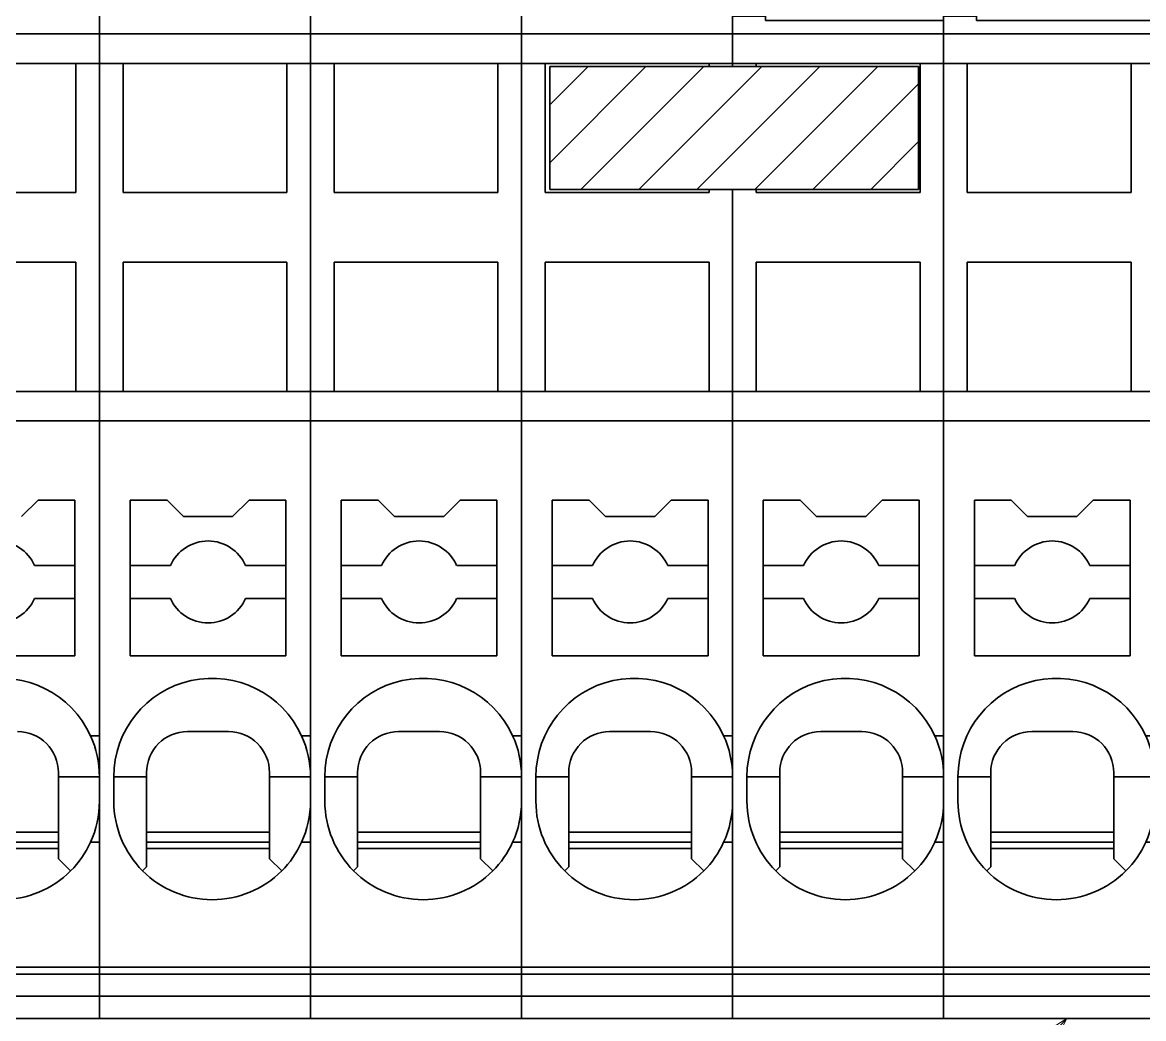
# Model space of a CAD drawing. Header units: millimetres. Extents: x 7 to 587, y 2 to 418.
# Drawn here: x 434.07 to 461.43, y 221 to 245.3 of the extents above; entities that cross this region are included whole.
import ezdxf

# ---------------------------------------------------------------- set-up
doc = ezdxf.new("R2010")
doc.units = ezdxf.units.MM
for name, color, linetype in [('GR1_01', 7, 'Continuous'), ('GR1_04', 7, 'Continuous'), ('GR1_15', 7, 'Continuous')]:
    doc.layers.add(name, color=color, linetype=linetype)

# ---------------------------------------------------------------- blocks, each defined once
blk = doc.blocks.new('BLKF107')
at = {"layer": 'GR1_01', "color": 3, "linetype": 'Continuous', "lineweight": 35}
for p, q in [((435.95, 245.018), (435.95, 245.35)), ((430.8, 245.018), (435.95, 245.018)), ((435.95, 244.3), (435.95, 245.018)), ((431.375, 244.3), (435.375, 244.3)), ((435.375, 244.3), (435.375, 241.15)), ((435.375, 244.3), (435.95, 244.3)), ((435.95, 236.3), (435.95, 244.3)), ((435.375, 241.15), (431.375, 241.15)), ((431.375, 239.45), (435.375, 239.45)), ((435.375, 239.45), (435.375, 236.3)), ((435.375, 236.3), (431.375, 236.3)), ((435.95, 236.3), (435.375, 236.3)), ((435.95, 235.582), (435.95, 236.3)), ((435.95, 235.582), (430.8, 235.582)), ((435.95, 235.582), (435.95, 227.9)), ((434.05, 233.25), (434.45, 233.65)), ((434.45, 233.65), (435.35, 233.65)), ((435.35, 233.65), (435.35, 232.05)), ((434.367, 232.05), (435.35, 232.05)), ((435.35, 232.05), (435.35, 231.25)), ((435.35, 231.25), (434.367, 231.25)), ((435.35, 231.25), (435.35, 229.85)), ((435.35, 229.85), (431.55, 229.85)), ((435.95, 227.9), (435.732, 227.9)), ((435.95, 227.9), (435.95, 226.9)), ((434.95, 227), (434.95, 226.9)), ((434.95, 226.9), (435.95, 226.9)), ((434.95, 225.55), (434.95, 226.9)), ((435.95, 226.9), (435.95, 226.3)), ((435.95, 225.3), (435.95, 226.3)), ((431.95, 225.55), (434.95, 225.55)), ((434.95, 225.3), (434.95, 225.55)), ((431.95, 225.3), (434.95, 225.3)), ((434.95, 225.15), (434.95, 225.3)), ((435.732, 225.3), (435.95, 225.3)), ((435.95, 222.256), (435.95, 225.3)), ((431.95, 225.15), (434.95, 225.15)), ((434.95, 224.9), (434.95, 225.15)), ((434.95, 224.9), (435.247, 224.603)), ((435.95, 222.256), (430.8, 222.256)), ((435.95, 222.256), (435.95, 222.087)), ((435.95, 222.087), (430.8, 222.087)), ((435.95, 222.087), (435.95, 221.548)), ((435.95, 221.548), (430.8, 221.548)), ((435.95, 221), (435.95, 221.548)), ((435.95, 221), (430.8, 221))]:
    blk.add_line(p, q, dxfattribs=at)
for centre, radius, start, end in [((433.45, 231.65), 1, 23.5782, 156.4218), ((433.45, 231.65), 1, 203.5782, 336.4218), ((433.55, 226.9), 2.4, 24.6243, 180), ((433.95, 227), 1, 0, 90), ((433.55, 226.9), 2.4, 0, 24.6243), ((433.55, 226.3), 2.4, 335.3757, 0), ((433.55, 226.3), 2.4, 315, 335.3757), ((433.55, 226.3), 2.4, 225, 315)]:
    blk.add_arc(centre, radius, start, end, dxfattribs=at)
blk = doc.blocks.new('BLKF108')
at = {"layer": 'GR1_01', "color": 3, "linetype": 'Continuous', "lineweight": 35}
for p, q in [((435.95, 245.018), (435.95, 245.451)), ((441.1, 245.018), (441.1, 245.35)), ((435.95, 245.018), (441.1, 245.018)), ((435.95, 245.018), (435.95, 244.3)), ((441.1, 244.3), (441.1, 245.018)), ((435.95, 244.3), (435.95, 236.3)), ((435.95, 244.3), (436.525, 244.3)), ((436.525, 241.15), (436.525, 244.3)), ((436.525, 244.3), (440.525, 244.3)), ((440.525, 244.3), (440.525, 241.15)), ((440.525, 244.3), (441.1, 244.3)), ((441.1, 236.3), (441.1, 244.3)), ((440.525, 241.15), (436.525, 241.15)), ((436.525, 239.45), (440.525, 239.45)), ((436.525, 236.3), (436.525, 239.45)), ((440.525, 239.45), (440.525, 236.3)), ((435.95, 236.3), (435.95, 235.582)), ((436.525, 236.3), (435.95, 236.3)), ((440.525, 236.3), (436.525, 236.3)), ((441.1, 236.3), (440.525, 236.3)), ((441.1, 235.582), (441.1, 236.3)), ((441.1, 235.582), (435.95, 235.582)), ((435.95, 235.582), (435.95, 222.256)), ((441.1, 235.582), (441.1, 227.9)), ((436.7, 233.65), (437.6, 233.65)), ((436.7, 232.05), (436.7, 233.65)), ((437.6, 233.65), (438, 233.25)), ((439.2, 233.25), (439.6, 233.65)), ((439.6, 233.65), (440.5, 233.65)), ((440.5, 233.65), (440.5, 232.05)), ((438, 233.25), (439.2, 233.25)), ((436.7, 231.25), (436.7, 232.05)), ((436.7, 232.05), (437.683, 232.05)), ((439.517, 232.05), (440.5, 232.05)), ((440.5, 232.05), (440.5, 231.25)), ((436.7, 229.85), (436.7, 231.25)), ((437.683, 231.25), (436.7, 231.25)), ((440.5, 231.25), (439.517, 231.25)), ((440.5, 231.25), (440.5, 229.85)), ((440.5, 229.85), (436.7, 229.85)), ((441.1, 227.9), (440.882, 227.9)), ((441.1, 227.9), (441.1, 226.9)), ((436.3, 226.9), (436.3, 226.3)), ((437.1, 226.9), (436.3, 226.9)), ((437.1, 227), (437.1, 226.9)), ((437.1, 225.55), (437.1, 226.9)), ((440.1, 227), (440.1, 226.9)), ((440.1, 226.9), (441.1, 226.9)), ((440.1, 225.55), (440.1, 226.9)), ((441.1, 226.9), (441.1, 226.3)), ((441.1, 225.3), (441.1, 226.3)), ((437.1, 225.3), (437.1, 225.55)), ((437.1, 225.55), (440.1, 225.55)), ((440.1, 225.3), (440.1, 225.55)), ((437.1, 225.15), (437.1, 225.3)), ((437.1, 225.3), (440.1, 225.3)), ((440.1, 225.15), (440.1, 225.3)), ((440.882, 225.3), (441.1, 225.3)), ((441.1, 222.256), (441.1, 225.3)), ((437.1, 225.15), (440.1, 225.15)), ((437.1, 224.7), (437.1, 225.15)), ((440.1, 224.9), (440.1, 225.15)), ((440.1, 224.9), (440.397, 224.603)), ((437.003, 224.603), (437.1, 224.7)), ((441.1, 222.256), (435.95, 222.256)), ((435.95, 222.256), (435.95, 222.087)), ((441.1, 222.256), (441.1, 222.087)), ((441.1, 222.087), (435.95, 222.087)), ((435.95, 222.087), (435.95, 221.548)), ((441.1, 222.087), (441.1, 221.548)), ((441.1, 221.548), (435.95, 221.548)), ((435.95, 221.548), (435.95, 221)), ((441.1, 221), (441.1, 221.548)), ((441.1, 221), (435.95, 221))]:
    blk.add_line(p, q, dxfattribs=at)
for centre, radius, start, end in [((438.6, 231.65), 1, 23.5782, 156.4218), ((438.6, 231.65), 1, 203.5782, 336.4218), ((438.7, 226.9), 2.4, 24.6243, 180), ((438.1, 227), 1, 90, 180), ((439.1, 227), 1, 0, 90), ((438.7, 226.9), 2.4, 0, 24.6243), ((438.7, 226.3), 2.4, 180, 225), ((438.7, 226.3), 2.4, 335.3757, 0), ((438.7, 226.3), 2.4, 315, 335.3757), ((438.7, 226.3), 2.4, 225, 315)]:
    blk.add_arc(centre, radius, start, end, dxfattribs=at)
blk.add_open_spline([(438.1, 228), (438.139, 228), (438.214, 228), (438.329, 228), (438.449, 228), (438.579, 228), (438.713, 228), (438.847, 228), (438.976, 228), (439.059, 228), (439.1, 228)], degree=3, knots=[0, 0, 0, 0, 0.118021, 0.223255, 0.346586, 0.477449, 0.613456, 0.74891, 0.878338, 1, 1, 1, 1], dxfattribs=at)
blk = doc.blocks.new('BLKF109')
at = {"layer": 'GR1_01', "color": 3, "linetype": 'Continuous', "lineweight": 35}
for p, q in [((441.1, 245.018), (441.1, 245.451)), ((446.25, 245.018), (446.25, 245.35)), ((441.1, 245.018), (446.25, 245.018)), ((441.1, 245.018), (441.1, 244.3)), ((446.25, 244.3), (446.25, 245.018)), ((441.1, 244.3), (441.1, 236.3)), ((441.1, 244.3), (441.675, 244.3)), ((441.675, 241.15), (441.675, 244.3)), ((441.675, 244.3), (445.675, 244.3)), ((445.675, 244.3), (445.675, 241.15)), ((445.675, 244.3), (446.25, 244.3)), ((446.25, 236.3), (446.25, 244.3)), ((445.675, 241.15), (441.675, 241.15)), ((441.675, 239.45), (445.675, 239.45)), ((441.675, 236.3), (441.675, 239.45)), ((445.675, 239.45), (445.675, 236.3)), ((441.1, 236.3), (441.1, 235.582)), ((441.675, 236.3), (441.1, 236.3)), ((445.675, 236.3), (441.675, 236.3)), ((446.25, 236.3), (445.675, 236.3)), ((446.25, 235.582), (446.25, 236.3)), ((446.25, 235.582), (441.1, 235.582)), ((441.1, 235.582), (441.1, 222.256)), ((446.25, 235.582), (446.25, 227.9)), ((441.85, 233.65), (442.75, 233.65)), ((441.85, 232.05), (441.85, 233.65)), ((442.75, 233.65), (443.15, 233.25)), ((444.35, 233.25), (444.75, 233.65)), ((444.75, 233.65), (445.65, 233.65)), ((445.65, 233.65), (445.65, 232.05)), ((443.15, 233.25), (444.35, 233.25)), ((441.85, 231.25), (441.85, 232.05)), ((441.85, 232.05), (442.833, 232.05)), ((444.667, 232.05), (445.65, 232.05)), ((445.65, 232.05), (445.65, 231.25)), ((441.85, 229.85), (441.85, 231.25)), ((442.833, 231.25), (441.85, 231.25)), ((445.65, 231.25), (444.667, 231.25)), ((445.65, 231.25), (445.65, 229.85)), ((445.65, 229.85), (441.85, 229.85)), ((446.25, 227.9), (446.032, 227.9)), ((446.25, 227.9), (446.25, 226.9)), ((441.45, 226.9), (441.45, 226.3)), ((442.25, 226.9), (441.45, 226.9)), ((442.25, 227), (442.25, 226.9)), ((442.25, 225.55), (442.25, 226.9)), ((445.25, 227), (445.25, 226.9)), ((445.25, 226.9), (446.25, 226.9)), ((445.25, 225.55), (445.25, 226.9)), ((446.25, 226.9), (446.25, 226.3)), ((446.25, 225.3), (446.25, 226.3)), ((442.25, 225.3), (442.25, 225.55)), ((442.25, 225.55), (445.25, 225.55)), ((445.25, 225.3), (445.25, 225.55)), ((442.25, 225.15), (442.25, 225.3)), ((442.25, 225.3), (445.25, 225.3)), ((445.25, 225.15), (445.25, 225.3)), ((446.032, 225.3), (446.25, 225.3)), ((446.25, 222.256), (446.25, 225.3)), ((442.25, 225.15), (445.25, 225.15)), ((442.25, 224.7), (442.25, 225.15)), ((445.25, 224.9), (445.25, 225.15)), ((445.25, 224.9), (445.547, 224.603)), ((442.153, 224.603), (442.25, 224.7)), ((446.25, 222.256), (441.1, 222.256)), ((441.1, 222.256), (441.1, 222.087)), ((446.25, 222.256), (446.25, 222.087)), ((446.25, 222.087), (441.1, 222.087)), ((441.1, 222.087), (441.1, 221.548)), ((446.25, 222.087), (446.25, 221.548)), ((446.25, 221.548), (441.1, 221.548)), ((441.1, 221.548), (441.1, 221)), ((446.25, 221), (446.25, 221.548)), ((446.25, 221), (441.1, 221))]:
    blk.add_line(p, q, dxfattribs=at)
for centre, radius, start, end in [((443.75, 231.65), 1, 23.5782, 156.4218), ((443.75, 231.65), 1, 203.5782, 336.4218), ((443.85, 226.9), 2.4, 24.6243, 180), ((443.25, 227), 1, 90, 180), ((444.25, 227), 1, 0, 90), ((443.85, 226.9), 2.4, 0, 24.6243), ((443.85, 226.3), 2.4, 180, 225), ((443.85, 226.3), 2.4, 335.3757, 0), ((443.85, 226.3), 2.4, 315, 335.3757), ((443.85, 226.3), 2.4, 225, 315)]:
    blk.add_arc(centre, radius, start, end, dxfattribs=at)
blk.add_open_spline([(443.25, 228), (443.289, 228), (443.364, 228), (443.479, 228), (443.599, 228), (443.729, 228), (443.863, 228), (443.997, 228), (444.126, 228), (444.209, 228), (444.25, 228)], degree=3, knots=[0, 0, 0, 0, 0.118021, 0.223255, 0.346586, 0.477449, 0.613456, 0.74891, 0.878338, 1, 1, 1, 1], dxfattribs=at)
blk = doc.blocks.new('BLKF110')
at = {"layer": 'GR1_01', "color": 3, "linetype": 'Continuous', "lineweight": 35}
for p, q in [((446.25, 245.018), (446.25, 245.451)), ((451.4, 245.018), (451.4, 245.35)), ((446.25, 245.018), (451.4, 245.018)), ((446.25, 245.018), (446.25, 244.3)), ((451.4, 244.3), (451.4, 245.018)), ((446.25, 244.3), (446.25, 236.3)), ((446.25, 244.3), (446.825, 244.3)), ((446.825, 241.15), (446.825, 244.3)), ((446.825, 244.3), (450.825, 244.3)), ((450.825, 244.3), (450.825, 244.225)), ((450.825, 244.3), (451.4, 244.3)), ((451.4, 244.225), (451.4, 244.3)), ((450.825, 241.15), (446.825, 241.15)), ((450.825, 241.225), (450.825, 241.15)), ((451.4, 236.3), (451.4, 241.225)), ((446.825, 239.45), (450.825, 239.45)), ((446.825, 236.3), (446.825, 239.45)), ((450.825, 239.45), (450.825, 236.3)), ((446.25, 236.3), (446.25, 235.582)), ((446.825, 236.3), (446.25, 236.3)), ((450.825, 236.3), (446.825, 236.3)), ((451.4, 236.3), (450.825, 236.3)), ((451.4, 235.582), (451.4, 236.3)), ((451.4, 235.582), (446.25, 235.582)), ((446.25, 235.582), (446.25, 222.256)), ((451.4, 235.582), (451.4, 227.9)), ((447, 233.65), (447.9, 233.65)), ((447, 232.05), (447, 233.65)), ((447.9, 233.65), (448.3, 233.25)), ((449.5, 233.25), (449.9, 233.65)), ((449.9, 233.65), (450.8, 233.65)), ((450.8, 233.65), (450.8, 232.05)), ((448.3, 233.25), (449.5, 233.25)), ((447, 231.25), (447, 232.05)), ((447, 232.05), (447.983, 232.05)), ((449.817, 232.05), (450.8, 232.05)), ((450.8, 232.05), (450.8, 231.25)), ((447, 229.85), (447, 231.25)), ((447.983, 231.25), (447, 231.25)), ((450.8, 231.25), (449.817, 231.25)), ((450.8, 231.25), (450.8, 229.85)), ((450.8, 229.85), (447, 229.85)), ((451.4, 227.9), (451.182, 227.9)), ((451.4, 227.9), (451.4, 226.9)), ((446.6, 226.9), (446.6, 226.3)), ((447.4, 226.9), (446.6, 226.9)), ((447.4, 227), (447.4, 226.9)), ((447.4, 225.55), (447.4, 226.9)), ((450.4, 227), (450.4, 226.9)), ((450.4, 226.9), (451.4, 226.9)), ((450.4, 225.55), (450.4, 226.9)), ((451.4, 226.9), (451.4, 226.3)), ((451.4, 225.3), (451.4, 226.3)), ((447.4, 225.3), (447.4, 225.55)), ((447.4, 225.55), (450.4, 225.55)), ((450.4, 225.3), (450.4, 225.55)), ((447.4, 225.15), (447.4, 225.3)), ((447.4, 225.3), (450.4, 225.3)), ((450.4, 225.15), (450.4, 225.3)), ((451.182, 225.3), (451.4, 225.3)), ((451.4, 222.256), (451.4, 225.3)), ((447.4, 225.15), (450.4, 225.15)), ((447.4, 224.7), (447.4, 225.15)), ((450.4, 224.9), (450.4, 225.15)), ((450.4, 224.9), (450.697, 224.603)), ((447.303, 224.603), (447.4, 224.7)), ((451.4, 222.256), (446.25, 222.256)), ((446.25, 222.256), (446.25, 222.087)), ((451.4, 222.256), (451.4, 222.087)), ((451.4, 222.087), (446.25, 222.087)), ((446.25, 222.087), (446.25, 221.548)), ((451.4, 222.087), (451.4, 221.548)), ((451.4, 221.548), (446.25, 221.548)), ((446.25, 221.548), (446.25, 221)), ((451.4, 221), (451.4, 221.548)), ((451.4, 221), (446.25, 221))]:
    blk.add_line(p, q, dxfattribs=at)
for centre, radius, start, end in [((448.9, 231.65), 1, 23.5782, 156.4218), ((448.9, 231.65), 1, 203.5782, 336.4218), ((449, 226.9), 2.4, 24.6243, 180), ((448.4, 227), 1, 90, 180), ((449.4, 227), 1, 0, 90), ((449, 226.9), 2.4, 0, 24.6243), ((449, 226.3), 2.4, 180, 225), ((449, 226.3), 2.4, 335.3757, 0), ((449, 226.3), 2.4, 315, 335.3757), ((449, 226.3), 2.4, 225, 315)]:
    blk.add_arc(centre, radius, start, end, dxfattribs=at)
blk.add_open_spline([(448.4, 228), (448.439, 228), (448.514, 228), (448.629, 228), (448.749, 228), (448.879, 228), (449.013, 228), (449.147, 228), (449.276, 228), (449.359, 228), (449.4, 228)], degree=3, knots=[0, 0, 0, 0, 0.118021, 0.223255, 0.346586, 0.477449, 0.613456, 0.74891, 0.878338, 1, 1, 1, 1], dxfattribs=at)
blk = doc.blocks.new('BLKF101')
at = {"layer": 'GR1_01', "color": 3, "linetype": 'Continuous', "lineweight": 35}
for name in ['BLKF107', 'BLKF108', 'BLKF109', 'BLKF110']:
    blk.add_blockref(name, (0, 0), dxfattribs=at)
blk = doc.blocks.new('FXTIP_ARROW_S')
at = {"color": 0, "linetype": 'Continuous', "lineweight": -2}
for q in [(-0.966, 0.259), (-1, 0), (-0.966, -0.259)]:
    blk.add_line((0, 0), q, dxfattribs=at)
blk = doc.blocks.new('BLKF136')
at = {"layer": 'GR1_04', "color": 3, "linetype": 'Continuous', "lineweight": 35}
for p, q in [((446.938, 244.225), (446.938, 241.225)), ((446.938, 244.225), (455.938, 244.225)), ((455.938, 244.225), (455.938, 241.225)), ((455.938, 241.225), (446.938, 241.225))]:
    blk.add_line(p, q, dxfattribs=at)
blk = doc.blocks.new('BLKF143')
at = {"layer": 'GR1_01', "color": 3, "linetype": 'Continuous', "lineweight": 35}
for p, q in [((456.55, 268.4), (456.55, 269.6)), ((461.7, 269.6), (456.55, 269.6)), ((461.7, 269.6), (461.7, 268.4)), ((461.7, 268.4), (456.55, 268.4)), ((456.55, 255.049), (456.55, 268.4)), ((461.7, 268.4), (461.7, 266.925)), ((457.15, 266.925), (461.7, 266.925)), ((457.15, 259.125), (457.15, 266.925)), ((461.7, 259.125), (461.7, 266.925)), ((458.434, 263.425), (458.245, 263.425)), ((458.245, 263.425), (458.245, 262.625)), ((458.745, 263.175), (458.434, 263.425)), ((460.456, 263.425), (458.434, 263.425)), ((460.456, 263.425), (460.145, 263.175)), ((460.645, 263.425), (460.456, 263.425)), ((460.645, 262.625), (460.645, 263.425)), ((460.145, 263.175), (458.745, 263.175)), ((458.745, 263.175), (458.745, 262.875)), ((460.145, 262.875), (460.145, 263.175)), ((458.434, 262.625), (458.745, 262.875)), ((458.745, 262.875), (460.145, 262.875)), ((460.145, 262.875), (460.456, 262.625)), ((458.245, 262.625), (458.434, 262.625)), ((458.434, 262.625), (460.456, 262.625)), ((460.456, 262.625), (460.645, 262.625)), ((458.55, 259.125), (457.15, 259.125)), ((458.55, 258.325), (458.55, 259.125)), ((460.25, 259.125), (460.25, 258.325)), ((461.7, 259.125), (460.25, 259.125)), ((461.7, 259.125), (461.7, 255.15)), ((458.55, 257.325), (458.55, 258.325)), ((458.55, 258.325), (460.25, 258.325)), ((460.25, 258.325), (460.25, 257.325)), ((458.05, 257.325), (458.55, 257.325)), ((458.05, 255.775), (458.05, 257.325)), ((460.25, 257.325), (460.75, 257.325)), ((460.75, 257.325), (460.75, 255.775)), ((460.75, 255.775), (458.05, 255.775)), ((457.35, 255.049), (456.55, 255.049)), ((456.55, 254.593), (456.55, 255.049)), ((461.7, 255.15), (457.35, 255.15)), ((457.35, 255.049), (457.35, 255.15)), ((457.35, 255.049), (457.35, 254.593)), ((461.7, 255.15), (461.7, 254.24)), ((457.35, 254.593), (456.55, 254.593)), ((456.55, 254.24), (456.55, 254.593)), ((456.55, 253.728), (456.55, 254.24)), ((456.55, 254.24), (461.7, 254.24)), ((461.7, 253.728), (461.7, 254.24)), ((461.7, 253.728), (456.55, 253.728)), ((456.55, 253.728), (456.55, 252.816)), ((461.7, 253.728), (461.7, 252.816)), ((456.55, 252.816), (461.7, 252.816)), ((456.55, 247.684), (456.55, 252.816)), ((461.7, 252.816), (461.7, 247.684)), ((456.55, 247.684), (461.7, 247.684)), ((456.55, 247.684), (456.55, 246.772)), ((461.7, 246.772), (461.7, 247.684)), ((461.7, 246.772), (456.55, 246.772)), ((456.55, 246.772), (456.55, 246.26)), ((461.7, 246.772), (461.7, 246.26)), ((456.55, 246.26), (461.7, 246.26)), ((456.55, 245.907), (456.55, 246.26)), ((461.7, 245.35), (461.7, 246.26)), ((457.35, 245.907), (456.55, 245.907)), ((456.55, 245.451), (456.55, 245.907)), ((457.35, 245.907), (457.35, 245.451)), ((457.35, 245.451), (456.55, 245.451)), ((456.55, 245.018), (456.55, 245.451)), ((457.35, 245.451), (457.35, 245.35)), ((461.7, 245.35), (457.35, 245.35)), ((461.7, 245.018), (461.7, 245.35)), ((456.55, 245.018), (461.7, 245.018)), ((456.55, 245.018), (456.55, 244.3)), ((461.7, 244.3), (461.7, 245.018)), ((456.55, 244.3), (456.55, 236.3)), ((456.55, 244.3), (457.125, 244.3)), ((457.125, 241.15), (457.125, 244.3)), ((457.125, 244.3), (461.125, 244.3)), ((461.125, 244.3), (461.125, 241.15)), ((461.125, 244.3), (461.7, 244.3)), ((461.7, 236.3), (461.7, 244.3)), ((461.125, 241.15), (457.125, 241.15)), ((457.125, 239.45), (461.125, 239.45)), ((457.125, 236.3), (457.125, 239.45)), ((461.125, 239.45), (461.125, 236.3)), ((456.55, 236.3), (456.55, 235.582)), ((457.125, 236.3), (456.55, 236.3)), ((461.125, 236.3), (457.125, 236.3)), ((461.7, 236.3), (461.125, 236.3)), ((461.7, 235.582), (461.7, 236.3)), ((461.7, 235.582), (456.55, 235.582)), ((456.55, 235.582), (456.55, 222.256)), ((461.7, 235.582), (461.7, 227.9)), ((457.3, 233.65), (458.2, 233.65)), ((457.3, 232.05), (457.3, 233.65)), ((458.2, 233.65), (458.6, 233.25)), ((459.8, 233.25), (460.2, 233.65)), ((460.2, 233.65), (461.1, 233.65)), ((461.1, 233.65), (461.1, 232.05)), ((458.6, 233.25), (459.8, 233.25)), ((457.3, 231.25), (457.3, 232.05)), ((457.3, 232.05), (458.283, 232.05)), ((460.117, 232.05), (461.1, 232.05)), ((461.1, 232.05), (461.1, 231.25)), ((457.3, 229.85), (457.3, 231.25)), ((458.283, 231.25), (457.3, 231.25)), ((461.1, 231.25), (460.117, 231.25)), ((461.1, 231.25), (461.1, 229.85)), ((461.1, 229.85), (457.3, 229.85)), ((461.7, 227.9), (461.482, 227.9)), ((461.7, 227.9), (461.7, 226.9)), ((456.9, 226.9), (456.9, 226.3)), ((457.7, 226.9), (456.9, 226.9)), ((457.7, 227), (457.7, 226.9)), ((457.7, 225.55), (457.7, 226.9)), ((460.7, 227), (460.7, 226.9)), ((460.7, 226.9), (461.7, 226.9)), ((460.7, 225.55), (460.7, 226.9)), ((461.7, 226.9), (461.7, 226.3)), ((461.7, 225.3), (461.7, 226.3)), ((457.7, 225.3), (457.7, 225.55)), ((457.7, 225.55), (460.7, 225.55)), ((460.7, 225.3), (460.7, 225.55)), ((457.7, 225.15), (457.7, 225.3)), ((457.7, 225.3), (460.7, 225.3)), ((460.7, 225.15), (460.7, 225.3)), ((461.482, 225.3), (461.7, 225.3)), ((461.7, 222.256), (461.7, 225.3)), ((457.7, 225.15), (460.7, 225.15)), ((457.7, 224.7), (457.7, 225.15)), ((460.7, 224.9), (460.7, 225.15)), ((460.7, 224.9), (460.997, 224.603)), ((457.603, 224.603), (457.7, 224.7)), ((461.7, 222.256), (456.55, 222.256)), ((456.55, 222.256), (456.55, 222.087)), ((461.7, 222.256), (461.7, 222.087)), ((461.7, 222.087), (456.55, 222.087)), ((456.55, 222.087), (456.55, 221.548)), ((461.7, 222.087), (461.7, 221.548)), ((461.7, 221.548), (456.55, 221.548)), ((456.55, 221.548), (456.55, 221)), ((461.7, 221), (461.7, 221.548)), ((461.7, 221), (456.55, 221))]:
    blk.add_line(p, q, dxfattribs=at)
for centre, radius, start, end in [((459.2, 231.65), 1, 23.5782, 156.4218), ((459.2, 231.65), 1, 203.5782, 336.4218), ((459.3, 226.9), 2.4, 24.6243, 180), ((458.7, 227), 1, 90, 180), ((459.7, 227), 1, 0, 90), ((459.3, 226.9), 2.4, 0, 24.6243), ((459.3, 226.3), 2.4, 180, 225), ((459.3, 226.3), 2.4, 335.3757, 0), ((459.3, 226.3), 2.4, 315, 335.3757), ((459.3, 226.3), 2.4, 225, 315)]:
    blk.add_arc(centre, radius, start, end, dxfattribs=at)
blk.add_open_spline([(458.7, 228), (458.739, 228), (458.814, 228), (458.929, 228), (459.049, 228), (459.179, 228), (459.313, 228), (459.447, 228), (459.576, 228), (459.659, 228), (459.7, 228)], degree=3, knots=[0, 0, 0, 0, 0.118021, 0.223255, 0.346586, 0.477449, 0.613456, 0.74891, 0.878338, 1, 1, 1, 1], dxfattribs=at)
blk = doc.blocks.new('BLKF147')
at = {"layer": 'GR1_01', "color": 3, "linetype": 'Continuous', "lineweight": 35}
for p, q in [((451.4, 268.4), (451.4, 269.6)), ((456.55, 269.6), (451.4, 269.6)), ((456.55, 269.6), (456.55, 268.4)), ((456.55, 268.4), (451.4, 268.4)), ((451.4, 255.049), (451.4, 268.4)), ((456.55, 268.4), (456.55, 266.925)), ((452, 266.925), (456.55, 266.925)), ((452, 259.125), (452, 266.925)), ((456.55, 259.125), (456.55, 266.925)), ((453.284, 263.425), (453.095, 263.425)), ((453.095, 263.425), (453.095, 262.625)), ((453.595, 263.175), (453.284, 263.425)), ((455.306, 263.425), (453.284, 263.425)), ((455.306, 263.425), (454.995, 263.175)), ((455.495, 263.425), (455.306, 263.425)), ((455.495, 262.625), (455.495, 263.425)), ((454.995, 263.175), (453.595, 263.175)), ((453.595, 263.175), (453.595, 262.875)), ((454.995, 262.875), (454.995, 263.175)), ((453.284, 262.625), (453.595, 262.875)), ((453.595, 262.875), (454.995, 262.875)), ((454.995, 262.875), (455.306, 262.625)), ((453.095, 262.625), (453.284, 262.625)), ((453.284, 262.625), (455.306, 262.625)), ((455.306, 262.625), (455.495, 262.625)), ((453.4, 259.125), (452, 259.125)), ((453.4, 258.325), (453.4, 259.125)), ((455.1, 259.125), (455.1, 258.325)), ((456.55, 259.125), (455.1, 259.125)), ((456.55, 259.125), (456.55, 255.15)), ((453.4, 257.325), (453.4, 258.325)), ((453.4, 258.325), (455.1, 258.325)), ((455.1, 258.325), (455.1, 257.325)), ((452.9, 257.325), (453.4, 257.325)), ((452.9, 255.775), (452.9, 257.325)), ((455.1, 257.325), (455.6, 257.325)), ((455.6, 257.325), (455.6, 255.775)), ((455.6, 255.775), (452.9, 255.775)), ((452.2, 255.049), (451.4, 255.049)), ((451.4, 254.593), (451.4, 255.049)), ((456.55, 255.15), (452.2, 255.15)), ((452.2, 255.049), (452.2, 255.15)), ((452.2, 255.049), (452.2, 254.593)), ((456.55, 255.15), (456.55, 254.24)), ((452.2, 254.593), (451.4, 254.593)), ((451.4, 254.24), (451.4, 254.593)), ((451.4, 253.728), (451.4, 254.24)), ((451.4, 254.24), (456.55, 254.24)), ((456.55, 253.728), (456.55, 254.24)), ((456.55, 253.728), (451.4, 253.728)), ((451.4, 253.728), (451.4, 252.816)), ((456.55, 253.728), (456.55, 252.816)), ((451.4, 252.816), (456.55, 252.816)), ((451.4, 247.684), (451.4, 252.816)), ((456.55, 252.816), (456.55, 247.684)), ((451.4, 247.684), (456.55, 247.684)), ((451.4, 247.684), (451.4, 246.772)), ((456.55, 246.772), (456.55, 247.684)), ((456.55, 246.772), (451.4, 246.772)), ((451.4, 246.772), (451.4, 246.26)), ((456.55, 246.772), (456.55, 246.26)), ((451.4, 246.26), (456.55, 246.26)), ((451.4, 245.907), (451.4, 246.26)), ((456.55, 245.35), (456.55, 246.26)), ((452.2, 245.907), (451.4, 245.907)), ((451.4, 245.451), (451.4, 245.907)), ((452.2, 245.907), (452.2, 245.451)), ((452.2, 245.451), (451.4, 245.451)), ((451.4, 245.018), (451.4, 245.451)), ((452.2, 245.451), (452.2, 245.35)), ((456.55, 245.35), (452.2, 245.35)), ((456.55, 245.018), (456.55, 245.35)), ((451.4, 245.018), (456.55, 245.018)), ((451.4, 245.018), (451.4, 244.3)), ((456.55, 244.3), (456.55, 245.018)), ((451.4, 244.3), (451.4, 244.225)), ((451.4, 244.3), (451.975, 244.3)), ((451.975, 244.3), (455.975, 244.3)), ((451.975, 244.225), (451.975, 244.3)), ((455.975, 244.3), (455.975, 241.15)), ((455.975, 244.3), (456.55, 244.3)), ((456.55, 236.3), (456.55, 244.3)), ((451.4, 241.225), (451.4, 236.3)), ((451.975, 241.15), (451.975, 241.225)), ((455.975, 241.15), (451.975, 241.15)), ((451.975, 239.45), (455.975, 239.45)), ((451.975, 236.3), (451.975, 239.45)), ((455.975, 239.45), (455.975, 236.3)), ((451.4, 236.3), (451.4, 235.582)), ((451.975, 236.3), (451.4, 236.3)), ((455.975, 236.3), (451.975, 236.3)), ((456.55, 236.3), (455.975, 236.3)), ((456.55, 235.582), (456.55, 236.3)), ((456.55, 235.582), (451.4, 235.582)), ((451.4, 235.582), (451.4, 222.256)), ((456.55, 235.582), (456.55, 227.9)), ((452.15, 233.65), (453.05, 233.65)), ((452.15, 232.05), (452.15, 233.65)), ((453.05, 233.65), (453.45, 233.25)), ((454.65, 233.25), (455.05, 233.65)), ((455.05, 233.65), (455.95, 233.65)), ((455.95, 233.65), (455.95, 232.05)), ((453.45, 233.25), (454.65, 233.25)), ((452.15, 231.25), (452.15, 232.05)), ((452.15, 232.05), (453.133, 232.05)), ((454.967, 232.05), (455.95, 232.05)), ((455.95, 232.05), (455.95, 231.25)), ((452.15, 229.85), (452.15, 231.25)), ((453.133, 231.25), (452.15, 231.25)), ((455.95, 231.25), (454.967, 231.25)), ((455.95, 231.25), (455.95, 229.85)), ((455.95, 229.85), (452.15, 229.85)), ((456.55, 227.9), (456.332, 227.9)), ((456.55, 227.9), (456.55, 226.9)), ((451.75, 226.9), (451.75, 226.3)), ((452.55, 226.9), (451.75, 226.9)), ((452.55, 227), (452.55, 226.9)), ((452.55, 225.55), (452.55, 226.9)), ((455.55, 227), (455.55, 226.9)), ((455.55, 226.9), (456.55, 226.9)), ((455.55, 225.55), (455.55, 226.9)), ((456.55, 226.9), (456.55, 226.3)), ((456.55, 225.3), (456.55, 226.3)), ((452.55, 225.3), (452.55, 225.55)), ((452.55, 225.55), (455.55, 225.55)), ((455.55, 225.3), (455.55, 225.55)), ((452.55, 225.15), (452.55, 225.3)), ((452.55, 225.3), (455.55, 225.3)), ((455.55, 225.15), (455.55, 225.3)), ((456.332, 225.3), (456.55, 225.3)), ((456.55, 222.256), (456.55, 225.3)), ((452.55, 225.15), (455.55, 225.15)), ((452.55, 224.7), (452.55, 225.15)), ((455.55, 224.9), (455.55, 225.15)), ((455.55, 224.9), (455.847, 224.603)), ((452.453, 224.603), (452.55, 224.7)), ((456.55, 222.256), (451.4, 222.256)), ((451.4, 222.256), (451.4, 222.087)), ((456.55, 222.256), (456.55, 222.087)), ((456.55, 222.087), (451.4, 222.087)), ((451.4, 222.087), (451.4, 221.548)), ((456.55, 222.087), (456.55, 221.548)), ((456.55, 221.548), (451.4, 221.548)), ((451.4, 221.548), (451.4, 221)), ((456.55, 221), (456.55, 221.548)), ((456.55, 221), (451.4, 221))]:
    blk.add_line(p, q, dxfattribs=at)
for centre, radius, start, end in [((454.05, 231.65), 1, 23.5782, 156.4218), ((454.05, 231.65), 1, 203.5782, 336.4218), ((454.15, 226.9), 2.4, 24.6243, 180), ((453.55, 227), 1, 90, 180), ((454.55, 227), 1, 0, 90), ((454.15, 226.9), 2.4, 0, 24.6243), ((454.15, 226.3), 2.4, 180, 225), ((454.15, 226.3), 2.4, 335.3757, 0), ((454.15, 226.3), 2.4, 315, 335.3757), ((454.15, 226.3), 2.4, 225, 315)]:
    blk.add_arc(centre, radius, start, end, dxfattribs=at)
blk.add_open_spline([(453.55, 228), (453.589, 228), (453.664, 228), (453.779, 228), (453.899, 228), (454.029, 228), (454.163, 228), (454.297, 228), (454.426, 228), (454.509, 228), (454.55, 228)], degree=3, knots=[0, 0, 0, 0, 0.118021, 0.223255, 0.346586, 0.477449, 0.613456, 0.74891, 0.878338, 1, 1, 1, 1], dxfattribs=at)
blk = doc.blocks.new('BLKF142')
at = {"layer": 'GR1_01', "color": 3, "linetype": 'Continuous', "lineweight": 35}
for name in ['BLKF147', 'BLKF143']:
    blk.add_blockref(name, (0, 0), dxfattribs=at)

msp = doc.modelspace()

# ---------------------------------------------------------------- hatches: boundary and pattern name
at = {"layer": 'GR1_04', "linetype": 'Continuous', "lineweight": 35}
h = msp.add_hatch(dxfattribs=at)
h.set_pattern_fill('_USER', color=3, angle=45, style=0, pattern_type=0)
h.set_pattern_definition([(45, (0, 0), (-0.7071068, 0.7071068), [])])
h.paths.add_polyline_path([(455.938, 244.225), (446.938, 244.225), (446.938, 241.225), (455.938, 241.225)], flags=0)

# ---------------------------------------------------------------- block references
at = {"layer": 'GR1_01', "color": 3, "linetype": 'Continuous', "lineweight": 35}
for name in ['BLKF101', 'BLKF142']:
    msp.add_blockref(name, (0, 0), dxfattribs=at)
at = {"layer": 'GR1_04', "color": 3, "linetype": 'Continuous', "lineweight": 35}
msp.add_blockref('BLKF136', (0, 0), dxfattribs=at)
at = {"layer": 'GR1_15', "color": 4, "linetype": 'Continuous', "lineweight": 13, "xscale": 2, "yscale": 2, "rotation": 47.04260623920294}
msp.add_blockref('FXTIP_ARROW_S', (459.554, 221), dxfattribs=at)

doc.saveas('drawing.dxf')
